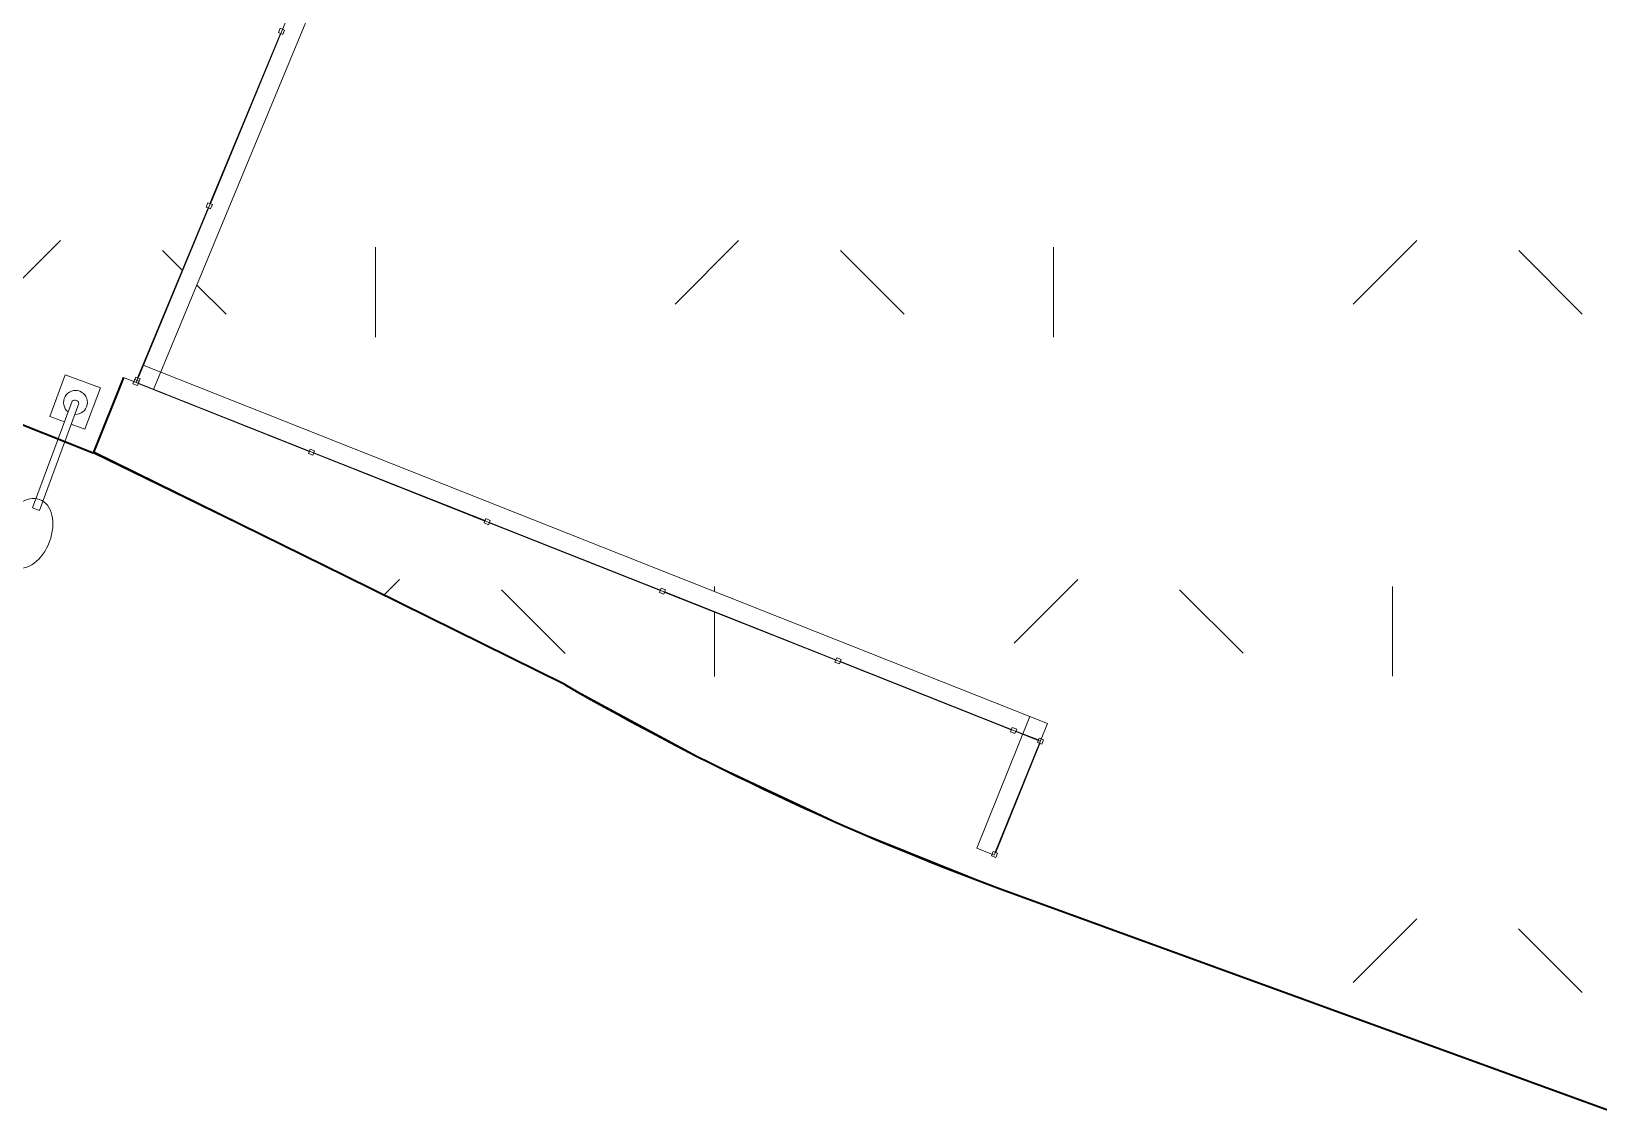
# Model space of a CAD drawing. Header units: metres. Extents: x -207 to 292, y -187 to 169.
# Drawn here: x 12.4 to 29, y -5.65 to 5.75 of the extents above; entities that cross this region are included whole.
import ezdxf

# ---------------------------------------------------------------- set-up
doc = ezdxf.new("R2010")
doc.units = ezdxf.units.M
for name, color, linetype, lineweight in [('A-GLAZ-CWMG', 7, 'Continuous', 9), ('ACHURADO', 7, 'Continuous', 9), ('BORDE CAMINO', 7, 'Continuous', 35), ('C-TOPO', 7, 'Continuous', 9), ('CERCO INTERIOR', 7, 'Continuous', 9), ('E-LITE-EQPM', 7, 'Continuous', 9), ('luminarias', 7, 'Continuous', 9), ('solera', 7, 'Continuous', 35)]:
    doc.layers.add(name, color=color, linetype=linetype, lineweight=lineweight)
doc.layers.add('PR10-ARQ-PL-001-Emplazamiento-C-1_dwg', color=7, linetype='Continuous', lineweight=9, true_color=0x767676)

# ---------------------------------------------------------------- blocks, each defined once
blk = doc.blocks.new('PR10-ARQ-PL-001-Emplazamiento-C-1_dwg_Quad Corner Mullion - 50x50 mm-517351-PLANTA EMPLAZAMIENTO-674653-PLANTA EMPLAZAMIENTO ACTUALIZADO')
at = {"layer": 'A-GLAZ-CWMG', "flags": 128}
blk.add_lwpolyline([(0.025, 0.025), (-0.025, 0.025), (-0.025, -0.025), (0.025, -0.025)], close=True, dxfattribs=at)
blk = doc.blocks.new('PR10-ARQ-PL-001-Emplazamiento-C-1_dwg_Quad Corner Mullion - 50x50 mm-517358-PLANTA EMPLAZAMIENTO-674658-PLANTA EMPLAZAMIENTO ACTUALIZADO')
at = {"layer": 'A-GLAZ-CWMG', "flags": 128}
blk.add_lwpolyline([(0.025, 0.025), (0.025, -0.025), (-0.025, -0.025), (-0.025, 0.025)], close=True, dxfattribs=at)
blk = doc.blocks.new('PR10-ARQ-PL-001-Emplazamiento-C-1_dwg_Quad Corner Mullion - 50x50 mm-536944-PLANTA EMPLAZAMIENTO-674689-PLANTA EMPLAZAMIENTO ACTUALIZADO')
at = {"layer": 'A-GLAZ-CWMG', "flags": 128}
blk.add_lwpolyline([(0.025, 0.025), (0.025, -0.025), (-0.025, -0.025), (-0.025, 0.025)], close=True, dxfattribs=at)
blk = doc.blocks.new('PR10-ARQ-PL-001-Emplazamiento-C-1_dwg_Circular Mullion - 5mm-536942-PLANTA EMPLAZAMIENTO-674690-PLANTA EMPLAZAMIENTO ACTUALIZADO')
at = {"layer": 'A-GLAZ-CWMG', "flags": 128}
for points in [[(22.613, -2.947), (23.08, -1.792), (23.078, -1.791), (23.076, -1.79), (22.608, -2.945), (22.61, -2.946)], [(22.61, -2.946), (23.078, -1.791)]]:
    blk.add_lwpolyline(points, close=True, dxfattribs=at)
blk = doc.blocks.new('PR10-ARQ-PL-001-Emplazamiento-C-1_dwg_Quad Corner Mullion - 50x50 mm-536946-PLANTA EMPLAZAMIENTO-674691-PLANTA EMPLAZAMIENTO ACTUALIZADO')
at = {"layer": 'A-GLAZ-CWMG', "flags": 128}
blk.add_lwpolyline([(0.025, 0.025), (-0.025, 0.025), (-0.025, -0.025), (0.025, -0.025)], close=True, dxfattribs=at)
blk = doc.blocks.new('PR10-ARQ-PL-001-Emplazamiento-C-1_dwg_Quad Corner Mullion - 50x50 mm-536972-PLANTA EMPLAZAMIENTO-674693-PLANTA EMPLAZAMIENTO ACTUALIZADO')
at = {"layer": 'A-GLAZ-CWMG', "flags": 128}
blk.add_lwpolyline([(0.025, -0.026), (-0.025, -0.025), (-0.025, 0.025), (0.025, 0.025)], close=True, dxfattribs=at)
blk = doc.blocks.new('PR10-ARQ-PL-001-Emplazamiento-C-1_dwg_Circular Mullion - 5mm-517344-PLANTA EMPLAZAMIENTO-674655-PLANTA EMPLAZAMIENTO ACTUALIZADO')
at = {"layer": 'A-GLAZ-CWMG', "flags": 128}
for points in [[(-84.442, 139.656), (-83.711, 141.464), (-83.713, 141.465), (-83.716, 141.466), (-84.446, 139.658), (-84.444, 139.657)], [(-84.444, 139.657), (-83.713, 141.465)]]:
    blk.add_lwpolyline(points, close=True, dxfattribs=at)
blk = doc.blocks.new('PR10-ARQ-PL-001-Emplazamiento-C-1_dwg_Circular Mullion - 5mm-536978-PLANTA EMPLAZAMIENTO-674694-PLANTA EMPLAZAMIENTO ACTUALIZADO')
at = {"layer": 'A-GLAZ-CWMG', "flags": 128}
for points in [[(23.065, -1.756), (22.827, -1.662), (22.826, -1.664), (22.825, -1.666), (23.063, -1.761), (23.064, -1.758)], [(23.064, -1.758), (22.826, -1.664)]]:
    blk.add_lwpolyline(points, close=True, dxfattribs=at)
blk = doc.blocks.new('PR10-ARQ-PL-001-Emplazamiento-C-1_dwg_Rectangular Mullion - 50 x 50 mm-517346-PLANTA EMPLAZAMIENTO-674657-PLANTA EMPLAZAMIENTO ACTUALIZADO')
at = {"layer": 'A-GLAZ-CWMG', "flags": 128}
blk.add_lwpolyline([(0.025, 0.025), (-0.025, 0.025), (-0.025, -0.025), (0.025, -0.025)], close=True, dxfattribs=at)
blk = doc.blocks.new('PR10-ARQ-PL-001-Emplazamiento-C-1_dwg_Rectangular Mullion - 50 x 50 mm-517357-PLANTA EMPLAZAMIENTO-674659-PLANTA EMPLAZAMIENTO ACTUALIZADO')
at = {"layer": 'A-GLAZ-CWMG', "flags": 128}
blk.add_lwpolyline([(0.025, 0.025), (0.025, -0.025), (-0.025, -0.025), (-0.025, 0.025)], close=True, dxfattribs=at)
blk = doc.blocks.new('PR10-ARQ-PL-001-Emplazamiento-C-1_dwg_Quad Corner Mullion - 50x50 mm-536974-PLANTA EMPLAZAMIENTO-674695-PLANTA EMPLAZAMIENTO ACTUALIZADO')
at = {"layer": 'A-GLAZ-CWMG', "flags": 128}
blk.add_lwpolyline([(0.025, -0.026), (0.025, 0.025), (-0.025, 0.025), (-0.025, -0.025)], close=True, dxfattribs=at)
blk = doc.blocks.new('PR10-ARQ-PL-001-Emplazamiento-C-1_dwg-674643-PLANTA EMPLAZAMIENTO ACTUALIZADO')
at = {"layer": 'ACHURADO'}
h = blk.add_hatch(dxfattribs=at)
h.set_pattern_fill('FP_1', color=256, style=0, pattern_type=2)
h.set_pattern_definition([(90, (-655750.258, -5498481.082), (-3.592, 3.592), [0.9525, -6.232]), (45, (-655750.258, -5498481.082), (-3.5921024484, 3.5921024484), [0.9525, -4.127]), (135, (-655750.258, -5498481.082), (-3.5921024484, -3.5921024484), [0.9525, -4.127])])
h.paths.add_polyline_path([(59.041, -16.039), (59.364, -16.033), (59.687, -16.016), (60.008, -15.986), (60.647, -15.89), (60.963, -15.823), (61.276, -15.745), (61.586, -15.654), (61.893, -15.552), (62.195, -15.438), (62.493, -15.313), (62.785, -15.176), (63.072, -15.028), (63.354, -14.87), (63.629, -14.701), (63.929, -14.498), (64.158, -14.331), (64.412, -14.131), (64.658, -13.922), (64.896, -13.704), (65.124, -13.389), (65.342, -13.067), (65.748, -12.404), (65.934, -12.064), (66.111, -11.717), (66.276, -11.365), (66.43, -11.009), (66.573, -10.647), (66.704, -10.282), (66.824, -9.912), (66.932, -9.539), (67.114, -8.783), (67.186, -8.401), (67.247, -8.017), (67.296, -7.632), (67.332, -7.245), (67.357, -6.857), (67.369, -6.469), (67.369, -6.08), (67.357, -5.692), (67.333, -5.304), (67.296, -4.917), (67.248, -4.531), (67.145, -4.229), (67.031, -3.931), (66.905, -3.637), (66.768, -3.349), (66.62, -3.066), (66.46, -2.79), (66.289, -2.52), (66.108, -2.257), (65.917, -2.001), (65.716, -1.754), (65.505, -1.514), (65.285, -1.283), (65.055, -1.06), (64.817, -0.847), (64.571, -0.644), (64.318, -0.45), (64.056, -0.267), (63.788, -0.094), (63.513, 0.068), (63.231, 0.219), (62.944, 0.359), (62.652, 0.487), (62.355, 0.604), (62.053, 0.709), (61.748, 0.802), (61.439, 0.883), (5.169, 22.379), (4.873, 21.694), (5.024, 21.629), (4.838, 21.197), (4.475, 21.353), (4.661, 21.785), (5.064, 22.42), (-8.141, 27.464), (-11.428, 19.295), (-11.308, 19.263), (-10.055, 22.413), (17.624, 11.442), (13.769, 2.141), (23.162, -1.582), (22.598, -2.976), (22.412, -2.902), (22.901, -1.694), (13.506, 2.03), (17.362, 11.331), (-9.943, 22.154), (-11.202, 18.99), (-12.658, 19.567), (-15.42, 12.653), (12.68, 1.43), (12.748, 1.614), (12.594, 1.671), (12.757, 2.112), (13.128, 1.975), (12.965, 1.534), (12.865, 1.357), (13.051, 1.282), (13.056, 1.293), (18.049, -1.169), (18.54, -1.447), (19.037, -1.715), (19.539, -1.974), (20.045, -2.224), (20.557, -2.464), (21.072, -2.694), (21.592, -2.915), (22.116, -3.125), (22.643, -3.326), (56.499, -15.638), (56.809, -15.73), (57.121, -15.811), (57.437, -15.879), (57.755, -15.936), (58.075, -15.98), (58.396, -16.012), (58.719, -16.031)])
h.paths.add_polyline_path([(59.435, -14.371), (59.32, -14.791), (59.507, -14.398), (59.652, -14.451), (59.815, -14.011), (59.445, -13.873), (59.281, -14.314)])
h.paths.add_polyline_path([(59.169, -15.31), (59.097, -15.283), (59.474, -14.266), (59.451, -14.243), (59.426, -14.184), (59.426, -14.151), (59.45, -14.091), (59.5, -14.051), (59.531, -14.042), (59.596, -14.048), (59.624, -14.063), (59.666, -14.112), (59.678, -14.176), (59.657, -14.237), (59.609, -14.279), (59.546, -14.293), (59.47, -14.498)])
h.paths.add_polyline_path([(4.383, 63.836), (3.539, 60.674), (-14.168, 65.398), (-13.344, 68.488), (-11.308, 67.954)])
h.paths.add_polyline_path([(74.079, 11.515), (74.419, 11.517), (74.759, 11.532), (75.098, 11.559), (75.436, 11.598), (75.773, 11.649), (76.107, 11.712), (76.439, 11.787), (76.768, 11.874), (77.093, 11.974), (77.415, 12.084), (77.732, 12.207), (78.045, 12.34), (78.353, 12.485), (78.655, 12.641), (78.952, 12.808), (79.242, 12.985), (79.803, 13.371), (80.072, 13.579), (80.334, 13.796), (87.871, 25.73), (88.01, 26.122), (88.137, 26.518), (88.253, 26.918), (88.357, 27.321), (88.448, 27.727), (88.528, 28.135), (88.596, 28.545), (88.651, 28.958), (88.695, 29.371), (88.726, 29.786), (88.745, 30.202), (88.752, 30.618), (88.747, 31.034), (88.729, 31.449), (88.699, 31.864), (88.657, 32.278), (88.602, 32.691), (88.536, 33.101), (88.457, 33.51), (88.367, 33.916), (88.264, 34.319), (88.15, 34.719), (88.024, 35.116), (87.886, 35.509), (87.738, 35.897), (87.577, 36.28), (87.405, 36.659), (87.223, 37.033), (87.029, 37.401), (86.824, 37.764), (86.297, 38.565), (86.017, 38.954), (85.727, 39.337), (85.428, 39.711), (85.118, 40.078), (84.799, 40.436), (84.471, 40.786), (84.133, 41.127), (83.787, 41.459), (83.432, 41.781), (83.069, 42.094), (82.698, 42.398), (82.318, 42.692), (81.931, 42.975), (81.537, 43.249), (81.136, 43.512), (80.728, 43.764), (80.313, 44.005), (79.466, 44.455), (79.034, 44.662), (78.596, 44.859), (77.219, 45.433), (76.281, 45.811), (75.338, 46.178), (74.048, 46.657), (72.639, 47.151), (71.523, 47.529), (70.56, 47.838), (69.324, 48.214), (67.648, 48.694), (66.591, 48.976), (65.641, 49.218), (64.706, 49.444), (63.72, 49.67), (62.731, 49.884), (61.74, 50.086), (60.746, 50.276), (59.75, 50.454), (58.645, 50.636), (57.752, 50.773), (56.75, 50.915), (47.138, 52.618), (4.383, 63.836), (4.455, 64.106), (-13.253, 68.83), (-13.344, 68.488), (-37.173, 74.741), (-37.73, 74.868), (-38.29, 74.983), (-38.852, 75.087), (-39.416, 75.178), (-39.983, 75.257), (-40.55, 75.324), (-41.119, 75.379), (-41.689, 75.422), (-42.26, 75.452), (-42.831, 75.47), (-43.403, 75.476), (-43.974, 75.469), (-44.546, 75.451), (-45.116, 75.42), (-45.686, 75.377), (-46.29, 75.317), (-46.823, 75.254), (-47.389, 75.174), (-47.953, 75.083), (-48.515, 74.979), (-49.075, 74.863), (-49.632, 74.735), (-50.186, 74.595), (-50.737, 74.444), (-51.285, 74.28), (-51.829, 74.105), (-52.369, 73.919), (-53.282, 73.572), (-53.437, 73.511), (-53.964, 73.29), (-54.486, 73.057), (-55.004, 72.814), (-55.515, 72.559), (-56.744, 71.906), (-57.096, 71.695), (-57.441, 71.473), (-57.779, 71.241), (-58.11, 70.999), (-58.433, 70.746), (-58.748, 70.483), (-59.055, 70.211), (-59.353, 69.929), (-59.642, 69.638), (-59.922, 69.339), (-60.454, 68.714), (-60.704, 68.39), (-60.945, 68.058), (-61.176, 67.718), (-61.395, 67.372), (-61.604, 67.019), (-61.802, 66.66), (-61.87, 66.421), (-61.925, 66.178), (-61.969, 65.934), (-62.001, 65.687), (-62.02, 65.44), (-62.027, 65.191), (-62.022, 64.943), (-62.005, 64.695), (-61.975, 64.448), (-61.933, 64.203), (-61.88, 63.961), (-61.814, 63.721), (-61.736, 63.485), (-61.647, 63.253), (-61.546, 63.026), (-61.435, 62.804), (-61.312, 62.588), (-61.179, 62.378), (-61.036, 62.175), (-60.883, 61.979), (-60.72, 61.792), (-60.549, 61.612), (-60.368, 61.441), (-50.261, 51.92), (-50.001, 51.703), (-49.733, 51.495), (-49.459, 51.296), (-49.178, 51.107), (-48.891, 50.927), (-48.598, 50.756), (-48.299, 50.596), (-47.995, 50.446), (-47.687, 50.305), (-47.373, 50.176), (-47.056, 50.057), (-46.735, 49.949), (-46.41, 49.851), (-36.452, 46.747), (-35.977, 46.589), (-35.734, 46.527), (-35.489, 46.476), (-35.241, 46.437), (-34.992, 46.409), (-34.742, 46.393), (-34.491, 46.388), (-34.241, 46.395), (-33.991, 46.414), (-33.742, 46.445), (-33.495, 46.487), (-33.25, 46.54), (-32.77, 46.681), (-32.535, 46.769), (-32.304, 46.867), (-32.078, 46.975), (-31.858, 47.094), (-31.643, 47.224), (-31.45, 47.401), (-31.249, 47.57), (-31.041, 47.729), (-30.825, 47.877), (-30.602, 48.016), (-30.373, 48.143), (-30.138, 48.26), (-29.898, 48.365), (-29.653, 48.459), (-29.404, 48.541), (-29.152, 48.611), (-28.896, 48.67), (-28.638, 48.716), (-28.378, 48.749), (-28.117, 48.771), (-27.855, 48.78), (-27.593, 48.776), (-27.331, 48.76), (-27.07, 48.732), (-24.049, 48.124), (-23.556, 49.669), (-25.589, 50.294), (-22.166, 61.011), (-15.021, 58.813), (-18.448, 48.083), (-20.309, 48.655), (-20.499, 48.062), (-5.734, 43.445), (-2.274, 54.307), (4.216, 52.278), (0.775, 41.473), (44.657, 23.108), (70.133, 12.433), (70.443, 12.292), (70.757, 12.162), (71.076, 12.044), (71.4, 11.937), (71.726, 11.843), (72.056, 11.759), (72.389, 11.688), (72.724, 11.629), (73.061, 11.583), (73.399, 11.548), (73.739, 11.525)])
h.paths.add_polyline_path([(21.235, 33.748), (18.993, 34.754), (19.006, 34.782), (18.943, 34.811), (21.382, 40.36), (23.596, 39.341), (23.56, 39.258), (23.681, 39.203), (21.238, 33.756)])
h.paths.add_polyline_path([(18.447, 34.97), (16.233, 35.988), (18.672, 41.537), (20.887, 40.519), (20.81, 40.346), (20.848, 40.329), (18.483, 35.052)])
h.paths.add_polyline_path([(15.019, 36.371), (12.777, 37.376), (13.084, 38.06), (15.244, 42.974), (17.51, 41.926), (15.032, 36.401)])
h.paths.add_polyline_path([(2.765, 57.283), (1.587, 57.283), (1.592, 57.399), (1.609, 57.513), (1.637, 57.625), (1.676, 57.735), (1.726, 57.839), (1.785, 57.938), (1.854, 58.031), (1.932, 58.117), (2.018, 58.195), (2.111, 58.263), (2.21, 58.323), (2.314, 58.372), (2.423, 58.411), (2.535, 58.439), (2.65, 58.456), (2.765, 58.456), (2.765, 57.399)])
h.paths.add_polyline_path([(2.765, 56.104), (2.765, 57.283), (3.944, 57.283), (3.939, 57.168), (3.922, 57.053), (3.894, 56.941), (3.85, 56.822), (3.805, 56.727), (3.746, 56.628), (3.677, 56.535), (3.599, 56.45), (3.513, 56.372), (3.42, 56.303), (3.321, 56.244), (3.217, 56.194), (3.108, 56.155), (2.995, 56.127), (2.881, 56.11)])
at = {"layer": 'BORDE CAMINO'}
blk.add_line((22.643, -3.326), (55.892, -15.418), dxfattribs=at)
at = {"layer": 'BORDE CAMINO', "flags": 128}
blk.add_lwpolyline([(18.049, -1.169), (15.724, -0.022), (13.056, 1.293)], dxfattribs=at)
at = {"layer": 'BORDE CAMINO'}
blk.add_arc((33.072, 24.862), 30.055, 240.0102, 249.6974, dxfattribs=at)
at = {"layer": 'C-TOPO', "flags": 128}
for points in [[(31.396, -6.509), (28.154, -5.33), (24.689, -4.07), (24.069, -3.845), (23.348, -3.582), (22.643, -3.326), (21.342, -2.803), (21.072, -2.694), (20.653, -2.497), (19.539, -1.974), (18.049, -1.169), (17.264, -0.782), (17.107, -0.705), (16.882, -0.594), (16.586, -0.448), (16.07, -0.193), (15.724, -0.022), (13.051, 1.282), (12.986, 1.308), (7.995, 3.302)], [(7.995, 3.302), (12.986, 1.308), (13.051, 1.282), (15.724, -0.022), (16.07, -0.193), (16.586, -0.448), (16.882, -0.594), (17.107, -0.705), (17.264, -0.782), (18.049, -1.169), (19.539, -1.974), (20.653, -2.497), (21.072, -2.694), (21.342, -2.803), (22.643, -3.326), (23.348, -3.582), (24.069, -3.845), (24.689, -4.07), (28.154, -5.33), (31.396, -6.509)]]:
    blk.add_lwpolyline(points, dxfattribs=at)
at = {"layer": 'CERCO INTERIOR'}
for p, q in [((17.438, 11.516), (13.506, 2.03)), ((13.372, 2.083), (23.087, -1.768))]:
    blk.add_line(p, q, dxfattribs=at)
at = {"layer": 'CERCO INTERIOR', "flags": 128}
for points in [[(13.692, 1.956), (17.624, 11.442), (-10.055, 22.413), (-11.388, 19.064)], [(13.583, 2.215), (23.162, -1.582), (22.601, -2.969)], [(22.598, -2.976), (22.412, -2.902), (22.976, -1.509)]]:
    blk.add_lwpolyline(points, dxfattribs=at)
at = {"layer": 'E-LITE-EQPM', "flags": 128}
for points in [[(12.41, 0.702), (12.829, 1.832)], [(12.9, 1.806), (12.482, 0.676)]]:
    blk.add_lwpolyline(points, close=True, dxfattribs=at)
at = {"layer": 'E-LITE-EQPM'}
blk.add_ellipse((12.351, 0.433), major_axis=(0.133, 0.359), ratio=0.666667, dxfattribs=at)
at = {"layer": 'luminarias'}
blk.add_line((12.41, 0.702), (12.482, 0.676), dxfattribs=at)
at = {"layer": 'luminarias', "flags": 128}
blk.add_lwpolyline([(12.82, 1.588), (12.965, 1.534), (13.128, 1.975), (12.757, 2.112), (12.594, 1.671), (12.748, 1.614)], dxfattribs=at)
at = {"layer": 'luminarias'}
for centre, major_axis, start_param, end_param in [((12.865, 1.819), (0.046, 0.118), 3.464713, 9.135565), ((12.858, 1.801), (-0.0426, 0.0021), 3.303346, 5.510779)]:
    blk.add_ellipse(centre, major_axis=major_axis, ratio=1, start_param=start_param, end_param=end_param, dxfattribs=at)
at = {"layer": 'solera', "flags": 128}
blk.add_lwpolyline([(13.372, 2.083), (13.051, 1.282), (-78.372, 37.795), (-81.977, 36.498), (-118.277, -54.897), (-118.616, -54.913), (-118.855, -55.514), (-118.649, -55.835), (-118.96, -56.618), (-59.119, -80.114)], dxfattribs=at)
for name, p, rotation in [('PR10-ARQ-PL-001-Emplazamiento-C-1_dwg_Circular Mullion - 5mm-517344-PLANTA EMPLAZAMIENTO-674655-PLANTA EMPLAZAMIENTO ACTUALIZADO', (97.474, -136.487), 359.4839184828381), ('PR10-ARQ-PL-001-Emplazamiento-C-1_dwg_Circular Mullion - 5mm-517344-PLANTA EMPLAZAMIENTO-674655-PLANTA EMPLAZAMIENTO ACTUALIZADO', (97.474, -136.487), 359.4839184828381), ('PR10-ARQ-PL-001-Emplazamiento-C-1_dwg_Circular Mullion - 5mm-517344-PLANTA EMPLAZAMIENTO-674655-PLANTA EMPLAZAMIENTO ACTUALIZADO', (97.474, -136.487), 359.4839184828381), ('PR10-ARQ-PL-001-Emplazamiento-C-1_dwg_Circular Mullion - 5mm-517344-PLANTA EMPLAZAMIENTO-674655-PLANTA EMPLAZAMIENTO ACTUALIZADO', (96.708, -138.335), 359.4839184828381), ('PR10-ARQ-PL-001-Emplazamiento-C-1_dwg_Circular Mullion - 5mm-517344-PLANTA EMPLAZAMIENTO-674655-PLANTA EMPLAZAMIENTO ACTUALIZADO', (96.708, -138.335), 359.4839184828381), ('PR10-ARQ-PL-001-Emplazamiento-C-1_dwg_Circular Mullion - 5mm-517344-PLANTA EMPLAZAMIENTO-674655-PLANTA EMPLAZAMIENTO ACTUALIZADO', (96.708, -138.335), 359.4839184828381), ('PR10-ARQ-PL-001-Emplazamiento-C-1_dwg_Quad Corner Mullion - 50x50 mm-536972-PLANTA EMPLAZAMIENTO-674693-PLANTA EMPLAZAMIENTO ACTUALIZADO', (13.506, 2.03), 158.377415511234), ('PR10-ARQ-PL-001-Emplazamiento-C-1_dwg_Quad Corner Mullion - 50x50 mm-536974-PLANTA EMPLAZAMIENTO-674695-PLANTA EMPLAZAMIENTO ACTUALIZADO', (13.506, 2.03), 158.377415511234), ('PR10-ARQ-PL-001-Emplazamiento-C-1_dwg_Circular Mullion - 5mm-517344-PLANTA EMPLAZAMIENTO-674655-PLANTA EMPLAZAMIENTO ACTUALIZADO', (154.44, 86.664), 90.37741551123403), ('PR10-ARQ-PL-001-Emplazamiento-C-1_dwg_Circular Mullion - 5mm-517344-PLANTA EMPLAZAMIENTO-674655-PLANTA EMPLAZAMIENTO ACTUALIZADO', (154.44, 86.664), 90.37741551123403), ('PR10-ARQ-PL-001-Emplazamiento-C-1_dwg_Circular Mullion - 5mm-517344-PLANTA EMPLAZAMIENTO-674655-PLANTA EMPLAZAMIENTO ACTUALIZADO', (154.44, 86.664), 90.37741551123403), ('PR10-ARQ-PL-001-Emplazamiento-C-1_dwg_Circular Mullion - 5mm-517344-PLANTA EMPLAZAMIENTO-674655-PLANTA EMPLAZAMIENTO ACTUALIZADO', (156.3, 85.927), 90.37741551123403), ('PR10-ARQ-PL-001-Emplazamiento-C-1_dwg_Circular Mullion - 5mm-517344-PLANTA EMPLAZAMIENTO-674655-PLANTA EMPLAZAMIENTO ACTUALIZADO', (156.3, 85.927), 90.37741551123406), ('PR10-ARQ-PL-001-Emplazamiento-C-1_dwg_Circular Mullion - 5mm-517344-PLANTA EMPLAZAMIENTO-674655-PLANTA EMPLAZAMIENTO ACTUALIZADO', (156.3, 85.927), 90.37741551123406), ('PR10-ARQ-PL-001-Emplazamiento-C-1_dwg_Circular Mullion - 5mm-517344-PLANTA EMPLAZAMIENTO-674655-PLANTA EMPLAZAMIENTO ACTUALIZADO', (158.159, 85.19), 90.37741551123403), ('PR10-ARQ-PL-001-Emplazamiento-C-1_dwg_Circular Mullion - 5mm-517344-PLANTA EMPLAZAMIENTO-674655-PLANTA EMPLAZAMIENTO ACTUALIZADO', (158.159, 85.19), 90.37741551123403), ('PR10-ARQ-PL-001-Emplazamiento-C-1_dwg_Circular Mullion - 5mm-517344-PLANTA EMPLAZAMIENTO-674655-PLANTA EMPLAZAMIENTO ACTUALIZADO', (158.159, 85.19), 90.37741551123403), ('PR10-ARQ-PL-001-Emplazamiento-C-1_dwg_Circular Mullion - 5mm-517344-PLANTA EMPLAZAMIENTO-674655-PLANTA EMPLAZAMIENTO ACTUALIZADO', (160.018, 84.453), 90.37741551123403), ('PR10-ARQ-PL-001-Emplazamiento-C-1_dwg_Circular Mullion - 5mm-517344-PLANTA EMPLAZAMIENTO-674655-PLANTA EMPLAZAMIENTO ACTUALIZADO', (160.018, 84.453), 90.37741551123403), ('PR10-ARQ-PL-001-Emplazamiento-C-1_dwg_Circular Mullion - 5mm-517344-PLANTA EMPLAZAMIENTO-674655-PLANTA EMPLAZAMIENTO ACTUALIZADO', (160.018, 84.453), 90.37741551123403), ('PR10-ARQ-PL-001-Emplazamiento-C-1_dwg_Circular Mullion - 5mm-517344-PLANTA EMPLAZAMIENTO-674655-PLANTA EMPLAZAMIENTO ACTUALIZADO', (161.877, 83.716), 90.37741551123403), ('PR10-ARQ-PL-001-Emplazamiento-C-1_dwg_Circular Mullion - 5mm-517344-PLANTA EMPLAZAMIENTO-674655-PLANTA EMPLAZAMIENTO ACTUALIZADO', (161.877, 83.716), 90.37741551123403), ('PR10-ARQ-PL-001-Emplazamiento-C-1_dwg_Circular Mullion - 5mm-517344-PLANTA EMPLAZAMIENTO-674655-PLANTA EMPLAZAMIENTO ACTUALIZADO', (161.877, 83.716), 90.37741551123403), ('PR10-ARQ-PL-001-Emplazamiento-C-1_dwg_Quad Corner Mullion - 50x50 mm-536944-PLANTA EMPLAZAMIENTO-674689-PLANTA EMPLAZAMIENTO ACTUALIZADO', (23.087, -1.768), 67.95128595790537), ('PR10-ARQ-PL-001-Emplazamiento-C-1_dwg_Quad Corner Mullion - 50x50 mm-536946-PLANTA EMPLAZAMIENTO-674691-PLANTA EMPLAZAMIENTO ACTUALIZADO', (23.087, -1.768), 67.95128595790537)]:
    blk.add_blockref(name, p, dxfattribs=dict(rotation=rotation))
at = {"extrusion": (0, 0, -1)}
for name, p, rotation in [('PR10-ARQ-PL-001-Emplazamiento-C-1_dwg_Rectangular Mullion - 50 x 50 mm-517346-PLANTA EMPLAZAMIENTO-674657-PLANTA EMPLAZAMIENTO ACTUALIZADO', (-15.048, 5.749), 292.5160815171624), ('PR10-ARQ-PL-001-Emplazamiento-C-1_dwg_Rectangular Mullion - 50 x 50 mm-517357-PLANTA EMPLAZAMIENTO-674659-PLANTA EMPLAZAMIENTO ACTUALIZADO', (-15.048, 5.749), 292.5160815171624), ('PR10-ARQ-PL-001-Emplazamiento-C-1_dwg_Rectangular Mullion - 50 x 50 mm-517346-PLANTA EMPLAZAMIENTO-674657-PLANTA EMPLAZAMIENTO ACTUALIZADO', (-14.282, 3.902), 292.5160815171624), ('PR10-ARQ-PL-001-Emplazamiento-C-1_dwg_Rectangular Mullion - 50 x 50 mm-517357-PLANTA EMPLAZAMIENTO-674659-PLANTA EMPLAZAMIENTO ACTUALIZADO', (-14.282, 3.902), 292.5160815171624), ('PR10-ARQ-PL-001-Emplazamiento-C-1_dwg_Rectangular Mullion - 50 x 50 mm-517346-PLANTA EMPLAZAMIENTO-674657-PLANTA EMPLAZAMIENTO ACTUALIZADO', (-13.516, 2.054), 292.5160815171624), ('PR10-ARQ-PL-001-Emplazamiento-C-1_dwg_Rectangular Mullion - 50 x 50 mm-517357-PLANTA EMPLAZAMIENTO-674659-PLANTA EMPLAZAMIENTO ACTUALIZADO', (-13.516, 2.054), 292.5160815171624), ('PR10-ARQ-PL-001-Emplazamiento-C-1_dwg_Rectangular Mullion - 50 x 50 mm-517346-PLANTA EMPLAZAMIENTO-674657-PLANTA EMPLAZAMIENTO ACTUALIZADO', (-15.366, 1.293), 201.6225844887659), ('PR10-ARQ-PL-001-Emplazamiento-C-1_dwg_Rectangular Mullion - 50 x 50 mm-517357-PLANTA EMPLAZAMIENTO-674659-PLANTA EMPLAZAMIENTO ACTUALIZADO', (-15.366, 1.293), 201.6225844887659), ('PR10-ARQ-PL-001-Emplazamiento-C-1_dwg_Rectangular Mullion - 50 x 50 mm-517346-PLANTA EMPLAZAMIENTO-674657-PLANTA EMPLAZAMIENTO ACTUALIZADO', (-17.225, 0.556), 201.6225844887659), ('PR10-ARQ-PL-001-Emplazamiento-C-1_dwg_Rectangular Mullion - 50 x 50 mm-517357-PLANTA EMPLAZAMIENTO-674659-PLANTA EMPLAZAMIENTO ACTUALIZADO', (-17.225, 0.556), 201.6225844887659), ('PR10-ARQ-PL-001-Emplazamiento-C-1_dwg_Rectangular Mullion - 50 x 50 mm-517346-PLANTA EMPLAZAMIENTO-674657-PLANTA EMPLAZAMIENTO ACTUALIZADO', (-19.084, -0.181), 201.6225844887659), ('PR10-ARQ-PL-001-Emplazamiento-C-1_dwg_Rectangular Mullion - 50 x 50 mm-517357-PLANTA EMPLAZAMIENTO-674659-PLANTA EMPLAZAMIENTO ACTUALIZADO', (-19.084, -0.181), 201.6225844887659), ('PR10-ARQ-PL-001-Emplazamiento-C-1_dwg_Rectangular Mullion - 50 x 50 mm-517346-PLANTA EMPLAZAMIENTO-674657-PLANTA EMPLAZAMIENTO ACTUALIZADO', (-20.943, -0.918), 201.6225844887659), ('PR10-ARQ-PL-001-Emplazamiento-C-1_dwg_Rectangular Mullion - 50 x 50 mm-517357-PLANTA EMPLAZAMIENTO-674659-PLANTA EMPLAZAMIENTO ACTUALIZADO', (-20.943, -0.918), 201.6225844887659), ('PR10-ARQ-PL-001-Emplazamiento-C-1_dwg_Rectangular Mullion - 50 x 50 mm-517346-PLANTA EMPLAZAMIENTO-674657-PLANTA EMPLAZAMIENTO ACTUALIZADO', (-22.803, -1.655), 201.6225844887659), ('PR10-ARQ-PL-001-Emplazamiento-C-1_dwg_Rectangular Mullion - 50 x 50 mm-517357-PLANTA EMPLAZAMIENTO-674659-PLANTA EMPLAZAMIENTO ACTUALIZADO', (-22.803, -1.655), 201.6225844887659), ('PR10-ARQ-PL-001-Emplazamiento-C-1_dwg_Quad Corner Mullion - 50x50 mm-517351-PLANTA EMPLAZAMIENTO-674653-PLANTA EMPLAZAMIENTO ACTUALIZADO', (-22.601, -2.969), 292.0487140420946), ('PR10-ARQ-PL-001-Emplazamiento-C-1_dwg_Quad Corner Mullion - 50x50 mm-517358-PLANTA EMPLAZAMIENTO-674658-PLANTA EMPLAZAMIENTO ACTUALIZADO', (-22.601, -2.969), 292.0487140420946)]:
    blk.add_blockref(name, p, dxfattribs=dict(at, rotation=rotation))
for name in ['PR10-ARQ-PL-001-Emplazamiento-C-1_dwg_Circular Mullion - 5mm-536942-PLANTA EMPLAZAMIENTO-674690-PLANTA EMPLAZAMIENTO ACTUALIZADO', 'PR10-ARQ-PL-001-Emplazamiento-C-1_dwg_Circular Mullion - 5mm-536942-PLANTA EMPLAZAMIENTO-674690-PLANTA EMPLAZAMIENTO ACTUALIZADO', 'PR10-ARQ-PL-001-Emplazamiento-C-1_dwg_Circular Mullion - 5mm-536942-PLANTA EMPLAZAMIENTO-674690-PLANTA EMPLAZAMIENTO ACTUALIZADO', 'PR10-ARQ-PL-001-Emplazamiento-C-1_dwg_Circular Mullion - 5mm-536978-PLANTA EMPLAZAMIENTO-674694-PLANTA EMPLAZAMIENTO ACTUALIZADO', 'PR10-ARQ-PL-001-Emplazamiento-C-1_dwg_Circular Mullion - 5mm-536978-PLANTA EMPLAZAMIENTO-674694-PLANTA EMPLAZAMIENTO ACTUALIZADO', 'PR10-ARQ-PL-001-Emplazamiento-C-1_dwg_Circular Mullion - 5mm-536978-PLANTA EMPLAZAMIENTO-674694-PLANTA EMPLAZAMIENTO ACTUALIZADO']:
    blk.add_blockref(name, (0, 0))
blk = doc.blocks.new('Quad Corner Mullion - 50x50 mm-517351-PLANTA EMPLAZAMIENTO ACTUALIZADO')
at = {"layer": 'A-GLAZ-CWMG'}
for p, q in [((0.025, 0.025), (-0.025, 0.025)), ((-0.025, 0.025), (-0.025, -0.025)), ((0.025, -0.025), (0.025, 0.025)), ((-0.025, -0.025), (0.025, -0.025))]:
    blk.add_line(p, q, dxfattribs=at)
blk = doc.blocks.new('Quad Corner Mullion - 50x50 mm-517358-PLANTA EMPLAZAMIENTO ACTUALIZADO')
at = {"layer": 'A-GLAZ-CWMG'}
for p, q in [((-0.025, -0.025), (-0.025, 0.025)), ((-0.025, 0.025), (0.025, 0.025)), ((0.025, 0.025), (0.025, -0.025)), ((0.025, -0.025), (-0.025, -0.025))]:
    blk.add_line(p, q, dxfattribs=at)
blk = doc.blocks.new('Quad Corner Mullion - 50x50 mm-536944-PLANTA EMPLAZAMIENTO ACTUALIZADO')
at = {"layer": 'A-GLAZ-CWMG'}
for p, q in [((-0.025, -0.025), (-0.025, 0.025)), ((-0.025, 0.025), (0.025, 0.025)), ((0.025, 0.025), (0.025, -0.025)), ((0.025, -0.025), (-0.025, -0.025))]:
    blk.add_line(p, q, dxfattribs=at)
blk = doc.blocks.new('Circular Mullion - 5mm-536942-PLANTA EMPLAZAMIENTO ACTUALIZADO')
at = {"layer": 'A-GLAZ-CWMG'}
for p, q in [((23.076, -1.79), (22.608, -2.945)), ((22.61, -2.946), (23.078, -1.791)), ((23.078, -1.791), (22.61, -2.946)), ((22.613, -2.947), (23.08, -1.792)), ((23.078, -1.791), (23.076, -1.79)), ((23.08, -1.792), (23.078, -1.791)), ((22.608, -2.945), (22.61, -2.946)), ((22.61, -2.946), (22.613, -2.947))]:
    blk.add_line(p, q, dxfattribs=at)
blk = doc.blocks.new('Quad Corner Mullion - 50x50 mm-536946-PLANTA EMPLAZAMIENTO ACTUALIZADO')
at = {"layer": 'A-GLAZ-CWMG'}
for p, q in [((0.025, 0.025), (-0.025, 0.025)), ((-0.025, 0.025), (-0.025, -0.025)), ((0.025, -0.025), (0.025, 0.025)), ((-0.025, -0.025), (0.025, -0.025))]:
    blk.add_line(p, q, dxfattribs=at)
blk = doc.blocks.new('Quad Corner Mullion - 50x50 mm-536972-PLANTA EMPLAZAMIENTO ACTUALIZADO')
at = {"layer": 'A-GLAZ-CWMG'}
for p, q in [((-0.025, -0.025), (-0.025, 0.025)), ((-0.025, 0.025), (0.025, 0.025)), ((0.025, 0.025), (0.025, -0.026)), ((0.025, -0.026), (-0.025, -0.025))]:
    blk.add_line(p, q, dxfattribs=at)
blk = doc.blocks.new('Circular Mullion - 5mm-517344-PLANTA EMPLAZAMIENTO ACTUALIZADO')
at = {"layer": 'A-GLAZ-CWMG'}
for p, q in [((-83.716, 141.466), (-84.446, 139.658)), ((-84.444, 139.657), (-83.713, 141.465)), ((-83.713, 141.465), (-84.444, 139.657)), ((-83.713, 141.465), (-83.716, 141.466)), ((-83.711, 141.464), (-83.713, 141.465)), ((-84.442, 139.656), (-83.711, 141.464)), ((-84.446, 139.658), (-84.444, 139.657)), ((-84.444, 139.657), (-84.442, 139.656))]:
    blk.add_line(p, q, dxfattribs=at)
blk = doc.blocks.new('Circular Mullion - 5mm-536978-PLANTA EMPLAZAMIENTO ACTUALIZADO')
at = {"layer": 'A-GLAZ-CWMG'}
for p, q in [((22.826, -1.664), (22.825, -1.666)), ((22.825, -1.666), (23.063, -1.761)), ((22.827, -1.662), (22.826, -1.664)), ((23.064, -1.758), (22.826, -1.664)), ((22.826, -1.664), (23.064, -1.758)), ((23.065, -1.756), (22.827, -1.662)), ((23.063, -1.761), (23.064, -1.758)), ((23.064, -1.758), (23.065, -1.756))]:
    blk.add_line(p, q, dxfattribs=at)
blk = doc.blocks.new('Rectangular Mullion - 50 x 50 mm-517346-PLANTA EMPLAZAMIENTO ACTUALIZADO')
at = {"layer": 'A-GLAZ-CWMG'}
for p, q in [((0.025, 0.025), (-0.025, 0.025)), ((-0.025, 0.025), (-0.025, -0.025)), ((0.025, -0.025), (0.025, 0.025)), ((-0.025, -0.025), (0.025, -0.025))]:
    blk.add_line(p, q, dxfattribs=at)
blk = doc.blocks.new('Rectangular Mullion - 50 x 50 mm-517357-PLANTA EMPLAZAMIENTO ACTUALIZADO')
at = {"layer": 'A-GLAZ-CWMG'}
for p, q in [((-0.025, -0.025), (-0.025, 0.025)), ((-0.025, 0.025), (0.025, 0.025)), ((0.025, 0.025), (0.025, -0.025)), ((0.025, -0.025), (-0.025, -0.025))]:
    blk.add_line(p, q, dxfattribs=at)
blk = doc.blocks.new('Quad Corner Mullion - 50x50 mm-536974-PLANTA EMPLAZAMIENTO ACTUALIZADO')
at = {"layer": 'A-GLAZ-CWMG'}
for p, q in [((0.025, 0.025), (-0.025, 0.025)), ((-0.025, 0.025), (-0.025, -0.025)), ((0.025, -0.026), (0.025, 0.025)), ((-0.025, -0.025), (0.025, -0.026))]:
    blk.add_line(p, q, dxfattribs=at)

msp = doc.modelspace()

# ---------------------------------------------------------------- linework, layer by layer
at = {"layer": 'C-TOPO'}
for p, q in [((7.995, 3.302), (12.986, 1.308)), ((12.986, 1.308), (7.995, 3.302)), ((12.986, 1.308), (13.051, 1.282)), ((13.051, 1.282), (12.986, 1.308)), ((13.051, 1.282), (15.724, -0.022)), ((15.724, -0.022), (13.051, 1.282)), ((15.724, -0.022), (16.07, -0.193)), ((16.07, -0.193), (15.724, -0.022)), ((16.07, -0.193), (16.586, -0.448)), ((16.586, -0.448), (16.07, -0.193)), ((16.586, -0.448), (16.882, -0.594)), ((16.882, -0.594), (16.586, -0.448)), ((16.882, -0.594), (17.107, -0.705)), ((17.107, -0.705), (16.882, -0.594)), ((17.107, -0.705), (17.264, -0.782)), ((17.264, -0.782), (17.107, -0.705)), ((17.264, -0.782), (18.049, -1.169)), ((18.049, -1.169), (17.264, -0.782)), ((18.049, -1.169), (19.539, -1.974)), ((19.539, -1.974), (18.049, -1.169)), ((19.539, -1.974), (20.653, -2.497)), ((20.653, -2.497), (19.539, -1.974)), ((20.653, -2.497), (21.072, -2.694)), ((21.072, -2.694), (20.653, -2.497)), ((21.072, -2.694), (21.342, -2.803)), ((21.342, -2.803), (21.072, -2.694)), ((21.342, -2.803), (22.643, -3.326)), ((22.643, -3.326), (21.342, -2.803)), ((22.643, -3.326), (23.348, -3.582)), ((23.348, -3.582), (22.643, -3.326)), ((23.348, -3.582), (24.069, -3.845)), ((24.069, -3.845), (23.348, -3.582)), ((24.069, -3.845), (24.689, -4.07)), ((24.689, -4.07), (24.069, -3.845)), ((24.689, -4.07), (28.154, -5.33)), ((28.154, -5.33), (24.689, -4.07)), ((28.154, -5.33), (31.396, -6.509)), ((31.396, -6.509), (28.154, -5.33))]:
    msp.add_line(p, q, dxfattribs=at)

# ---------------------------------------------------------------- block references
at = {"layer": 'A-GLAZ-CWMG'}
for name, p, rotation in [('Circular Mullion - 5mm-517344-PLANTA EMPLAZAMIENTO ACTUALIZADO', (97.474, -136.487), 359.4839184828381), ('Circular Mullion - 5mm-517344-PLANTA EMPLAZAMIENTO ACTUALIZADO', (97.474, -136.487), 359.4839184828381), ('Circular Mullion - 5mm-517344-PLANTA EMPLAZAMIENTO ACTUALIZADO', (97.474, -136.487), 359.4839184828381), ('Circular Mullion - 5mm-517344-PLANTA EMPLAZAMIENTO ACTUALIZADO', (96.708, -138.335), 359.4839184828381), ('Circular Mullion - 5mm-517344-PLANTA EMPLAZAMIENTO ACTUALIZADO', (96.708, -138.335), 359.4839184828381), ('Circular Mullion - 5mm-517344-PLANTA EMPLAZAMIENTO ACTUALIZADO', (96.708, -138.335), 359.4839184828381), ('Quad Corner Mullion - 50x50 mm-536972-PLANTA EMPLAZAMIENTO ACTUALIZADO', (13.506, 2.03), 158.377415511234), ('Quad Corner Mullion - 50x50 mm-536974-PLANTA EMPLAZAMIENTO ACTUALIZADO', (13.506, 2.03), 158.377415511234), ('Circular Mullion - 5mm-517344-PLANTA EMPLAZAMIENTO ACTUALIZADO', (154.44, 86.664), 90.37741551123403), ('Circular Mullion - 5mm-517344-PLANTA EMPLAZAMIENTO ACTUALIZADO', (154.44, 86.664), 90.37741551123403), ('Circular Mullion - 5mm-517344-PLANTA EMPLAZAMIENTO ACTUALIZADO', (154.44, 86.664), 90.37741551123403), ('Circular Mullion - 5mm-517344-PLANTA EMPLAZAMIENTO ACTUALIZADO', (156.3, 85.927), 90.37741551123403), ('Circular Mullion - 5mm-517344-PLANTA EMPLAZAMIENTO ACTUALIZADO', (156.3, 85.927), 90.37741551123406), ('Circular Mullion - 5mm-517344-PLANTA EMPLAZAMIENTO ACTUALIZADO', (156.3, 85.927), 90.37741551123406), ('Circular Mullion - 5mm-517344-PLANTA EMPLAZAMIENTO ACTUALIZADO', (158.159, 85.19), 90.37741551123403), ('Circular Mullion - 5mm-517344-PLANTA EMPLAZAMIENTO ACTUALIZADO', (158.159, 85.19), 90.37741551123403), ('Circular Mullion - 5mm-517344-PLANTA EMPLAZAMIENTO ACTUALIZADO', (158.159, 85.19), 90.37741551123403), ('Circular Mullion - 5mm-517344-PLANTA EMPLAZAMIENTO ACTUALIZADO', (160.018, 84.453), 90.37741551123403), ('Circular Mullion - 5mm-517344-PLANTA EMPLAZAMIENTO ACTUALIZADO', (160.018, 84.453), 90.37741551123403), ('Circular Mullion - 5mm-517344-PLANTA EMPLAZAMIENTO ACTUALIZADO', (160.018, 84.453), 90.37741551123403), ('Circular Mullion - 5mm-517344-PLANTA EMPLAZAMIENTO ACTUALIZADO', (161.877, 83.716), 90.37741551123403), ('Circular Mullion - 5mm-517344-PLANTA EMPLAZAMIENTO ACTUALIZADO', (161.877, 83.716), 90.37741551123403), ('Circular Mullion - 5mm-517344-PLANTA EMPLAZAMIENTO ACTUALIZADO', (161.877, 83.716), 90.37741551123403), ('Quad Corner Mullion - 50x50 mm-536944-PLANTA EMPLAZAMIENTO ACTUALIZADO', (23.087, -1.768), 67.95128595790537), ('Quad Corner Mullion - 50x50 mm-536946-PLANTA EMPLAZAMIENTO ACTUALIZADO', (23.087, -1.768), 67.95128595790537)]:
    msp.add_blockref(name, p, dxfattribs=dict(at, rotation=rotation))
at = {"layer": 'A-GLAZ-CWMG', "extrusion": (0, 0, -1)}
for name, p, rotation in [('Rectangular Mullion - 50 x 50 mm-517346-PLANTA EMPLAZAMIENTO ACTUALIZADO', (-15.048, 5.749), 292.5160815171624), ('Rectangular Mullion - 50 x 50 mm-517357-PLANTA EMPLAZAMIENTO ACTUALIZADO', (-15.048, 5.749), 292.5160815171624), ('Rectangular Mullion - 50 x 50 mm-517346-PLANTA EMPLAZAMIENTO ACTUALIZADO', (-14.282, 3.902), 292.5160815171624), ('Rectangular Mullion - 50 x 50 mm-517357-PLANTA EMPLAZAMIENTO ACTUALIZADO', (-14.282, 3.902), 292.5160815171624), ('Rectangular Mullion - 50 x 50 mm-517346-PLANTA EMPLAZAMIENTO ACTUALIZADO', (-13.516, 2.054), 292.5160815171624), ('Rectangular Mullion - 50 x 50 mm-517357-PLANTA EMPLAZAMIENTO ACTUALIZADO', (-13.516, 2.054), 292.5160815171624), ('Rectangular Mullion - 50 x 50 mm-517346-PLANTA EMPLAZAMIENTO ACTUALIZADO', (-15.366, 1.293), 201.6225844887659), ('Rectangular Mullion - 50 x 50 mm-517357-PLANTA EMPLAZAMIENTO ACTUALIZADO', (-15.366, 1.293), 201.6225844887659), ('Rectangular Mullion - 50 x 50 mm-517346-PLANTA EMPLAZAMIENTO ACTUALIZADO', (-17.225, 0.556), 201.6225844887659), ('Rectangular Mullion - 50 x 50 mm-517357-PLANTA EMPLAZAMIENTO ACTUALIZADO', (-17.225, 0.556), 201.6225844887659), ('Rectangular Mullion - 50 x 50 mm-517346-PLANTA EMPLAZAMIENTO ACTUALIZADO', (-19.084, -0.181), 201.6225844887659), ('Rectangular Mullion - 50 x 50 mm-517357-PLANTA EMPLAZAMIENTO ACTUALIZADO', (-19.084, -0.181), 201.6225844887659), ('Rectangular Mullion - 50 x 50 mm-517346-PLANTA EMPLAZAMIENTO ACTUALIZADO', (-20.943, -0.918), 201.6225844887659), ('Rectangular Mullion - 50 x 50 mm-517357-PLANTA EMPLAZAMIENTO ACTUALIZADO', (-20.943, -0.918), 201.6225844887659), ('Rectangular Mullion - 50 x 50 mm-517346-PLANTA EMPLAZAMIENTO ACTUALIZADO', (-22.803, -1.655), 201.6225844887659), ('Rectangular Mullion - 50 x 50 mm-517357-PLANTA EMPLAZAMIENTO ACTUALIZADO', (-22.803, -1.655), 201.6225844887659), ('Quad Corner Mullion - 50x50 mm-517351-PLANTA EMPLAZAMIENTO ACTUALIZADO', (-22.601, -2.969), 292.0487140420946), ('Quad Corner Mullion - 50x50 mm-517358-PLANTA EMPLAZAMIENTO ACTUALIZADO', (-22.601, -2.969), 292.0487140420946)]:
    msp.add_blockref(name, p, dxfattribs=dict(at, rotation=rotation))
at = {"layer": 'A-GLAZ-CWMG'}
for name in ['Circular Mullion - 5mm-536942-PLANTA EMPLAZAMIENTO ACTUALIZADO', 'Circular Mullion - 5mm-536942-PLANTA EMPLAZAMIENTO ACTUALIZADO', 'Circular Mullion - 5mm-536942-PLANTA EMPLAZAMIENTO ACTUALIZADO', 'Circular Mullion - 5mm-536978-PLANTA EMPLAZAMIENTO ACTUALIZADO', 'Circular Mullion - 5mm-536978-PLANTA EMPLAZAMIENTO ACTUALIZADO', 'Circular Mullion - 5mm-536978-PLANTA EMPLAZAMIENTO ACTUALIZADO']:
    msp.add_blockref(name, (0, 0), dxfattribs=at)
at = {"layer": 'PR10-ARQ-PL-001-Emplazamiento-C-1_dwg', "color": 7}
msp.add_blockref('PR10-ARQ-PL-001-Emplazamiento-C-1_dwg-674643-PLANTA EMPLAZAMIENTO ACTUALIZADO', (0, 0), dxfattribs=at)

doc.saveas('drawing.dxf')
